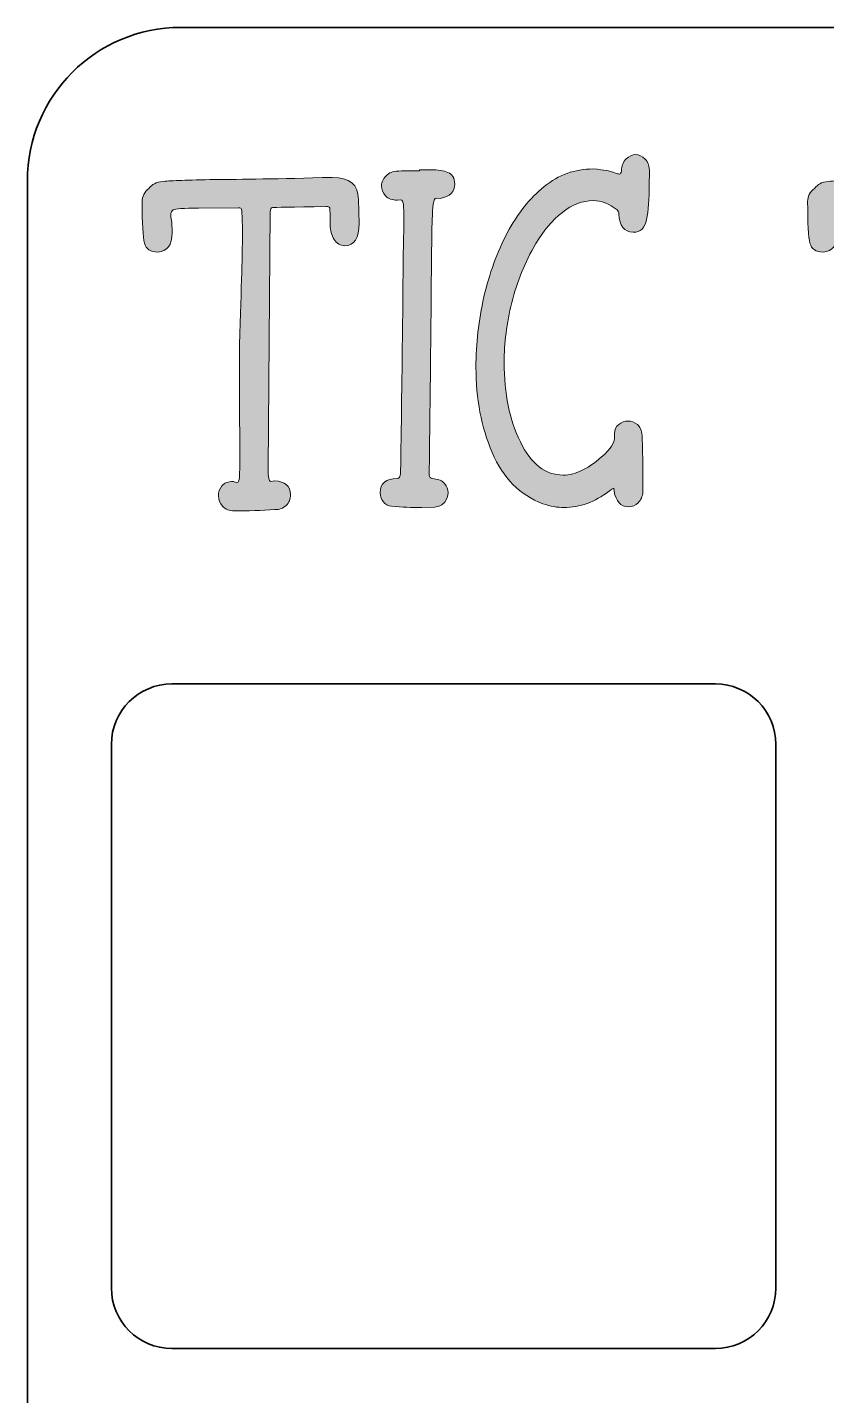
# Model space of a CAD drawing. Extents: x -1870 to 1325, y -1261 to 388.
# Drawn here: x -548 to -147, y -397 to 290 of the extents above; entities that cross this region are included whole.
import ezdxf

# ---------------------------------------------------------------- set-up
doc = ezdxf.new("R2010")
doc.units = 0
doc.header["$MEASUREMENT"] = 0
doc.layers.add('Layer 1', color=7, linetype='Continuous', lineweight=0)

# ---------------------------------------------------------------- blocks, each defined once
blk = doc.blocks.new('Block_1')
at = {"layer": 'Layer 1', "true_color": 0x000000, "transparency": 33554687}
h = blk.add_hatch(color=18, dxfattribs=at)
h.dxf.hatch_style = 2
edge = h.paths.add_edge_path()
edge.add_spline(control_points=[(-289.34, 50.72), (-300.91, 55.09), (-309.42, 63.66), (-314.84, 76.43), (-320.28, 89.2), (-322.99, 103.48), (-322.99, 119.29), (-322.99, 131), (-321.65, 142.74), (-318.97, 154.52), (-316.29, 166.3), (-312.38, 177.02), (-307.23, 186.69), (-302.08, 196.35), (-295.9, 204.11), (-288.71, 209.97), (-281.51, 215.82), (-273.33, 218.75), (-264.16, 218.75), (-258.66, 218.33), (-254.92, 217.62), (-252.94, 216.63), (-252.1, 216.35), (-251.46, 216.21), (-251.04, 216.21), (-250.48, 216.21), (-250.12, 216.7), (-249.98, 217.69), (-249.84, 220.37), (-249.03, 222.42), (-247.55, 223.83), (-246.07, 225.24), (-244.48, 225.94), (-242.79, 225.94), (-241.09, 225.94), (-239.51, 225.2), (-238.02, 223.72), (-236.54, 222.24), (-235.8, 220.02), (-235.8, 217.06), (-235.8, 217.06), (-236.01, 211.13), (-236.01, 211.13), (-236.01, 203.65), (-236.44, 197.76), (-237.28, 193.46), (-238.13, 189.16), (-240.39, 187.01), (-244.06, 187.01), (-248.57, 187.14), (-250.97, 190.18), (-251.25, 196.11), (-251.25, 196.95), (-251.54, 197.66), (-252.1, 198.22), (-256.05, 201.32), (-260.07, 202.88), (-264.16, 202.88), (-269.38, 202.88), (-274.53, 200.9), (-279.61, 196.95), (-284.69, 193), (-289.13, 187.78), (-292.94, 181.29), (-298.44, 171.84), (-302.46, 161.96), (-305, 151.67), (-307.54, 141.36), (-308.81, 131.35), (-308.81, 121.61), (-308.81, 106.09), (-306.1, 92.8), (-300.67, 81.72), (-295.24, 70.65), (-288.07, 65.11), (-279.19, 65.11), (-272.98, 65.11), (-266.06, 68.57), (-258.45, 75.48), (-257.04, 76.89), (-255.84, 78.3), (-254.85, 79.71), (-253.86, 81.12), (-253.37, 82.81), (-253.37, 84.79), (-253.37, 84.79), (-253.37, 85.85), (-253.37, 85.85), (-253.37, 87.82), (-252.66, 89.38), (-251.25, 90.51), (-249.84, 91.63), (-248.29, 92.2), (-246.6, 92.2), (-244.9, 92.2), (-243.35, 91.63), (-241.94, 90.51), (-240.53, 89.38), (-239.75, 87.54), (-239.61, 85), (-239.33, 79.08), (-239.19, 73.08), (-239.19, 67.02), (-239.19, 67.02), (-239.19, 56.65), (-239.19, 56.65), (-239.33, 54.39), (-240.11, 52.59), (-241.52, 51.25), (-242.93, 49.91), (-244.55, 49.24), (-246.38, 49.24), (-250.34, 49.24), (-252.73, 51.85), (-253.58, 57.07), (-253.58, 57.07), (-253.79, 58.55), (-253.79, 58.55), (-254.21, 58.41), (-254.99, 57.92), (-256.12, 57.07), (-263.31, 51.57), (-270.86, 48.82), (-278.76, 48.82), (-282.01, 48.82), (-285.53, 49.45), (-289.34, 50.72)], knot_values=[0, 0, 0, 0, 1, 1, 1, 2, 2, 2, 3, 3, 3, 4, 4, 4, 5, 5, 5, 6, 6, 6, 7, 7, 7, 8, 8, 8, 9, 9, 9, 10, 10, 10, 11, 11, 11, 12, 12, 12, 13, 13, 13, 14, 14, 14, 15, 15, 15, 16, 16, 16, 17, 17, 17, 18, 18, 18, 19, 19, 19, 20, 20, 20, 21, 21, 21, 22, 22, 22, 23, 23, 23, 24, 24, 24, 25, 25, 25, 26, 26, 26, 27, 27, 27, 28, 28, 28, 29, 29, 29, 30, 30, 30, 31, 31, 31, 32, 32, 32, 33, 33, 33, 34, 34, 34, 35, 35, 35, 36, 36, 36, 37, 37, 37, 38, 38, 38, 39, 39, 39, 40, 40, 40, 41, 41, 41, 42, 42, 42, 42], degree=3, periodic=0)
h = blk.add_hatch(color=18, dxfattribs=at)
h.dxf.hatch_style = 2
edge = h.paths.add_edge_path()
edge.add_spline(control_points=[(-450.17, 49.45), (-451.58, 51), (-452.29, 52.76), (-452.29, 54.74), (-452.29, 56.57), (-451.69, 58.23), (-450.49, 59.71), (-449.29, 61.2), (-447.42, 61.94), (-444.88, 61.94), (-444.74, 61.79), (-444.11, 61.58), (-442.98, 61.3), (-442.27, 61.3), (-441.85, 62.22), (-441.71, 64.05), (-441.57, 67.15), (-441.5, 71.32), (-441.5, 76.54), (-441.64, 86.13), (-441.71, 104.12), (-441.71, 130.5), (-440.72, 160.98), (-440.23, 178.68), (-440.23, 183.62), (-440.23, 193.49), (-440.44, 198.57), (-440.86, 198.86), (-441.28, 199.14), (-441.71, 199.28), (-442.13, 199.28), (-442.13, 199.28), (-462.23, 199.07), (-462.23, 199.07), (-469.85, 199.07), (-474.09, 198.78), (-474.93, 198.22), (-475.78, 197.66), (-476.2, 196.88), (-476.2, 195.89), (-476.2, 195.19), (-476.1, 194.17), (-475.89, 192.83), (-475.67, 191.48), (-475.57, 189.47), (-475.57, 186.79), (-475.57, 180.58), (-477.97, 177.34), (-482.76, 177.06), (-486.43, 177.06), (-488.65, 178.54), (-489.43, 181.5), (-490.21, 184.47), (-490.59, 191.45), (-490.59, 202.45), (-490.59, 204.99), (-489.47, 207.18), (-487.21, 209.02), (-486.36, 210), (-485.44, 210.78), (-484.46, 211.34), (-483.47, 211.9), (-481.95, 212.3), (-479.91, 212.51), (-477.86, 212.72), (-474.79, 212.89), (-470.7, 213.04), (-466.61, 213.18), (-461.04, 213.32), (-453.98, 213.46), (-441.57, 213.46), (-421.96, 213.81), (-395.15, 214.52), (-386.4, 214.52), (-382.03, 210.85), (-382.03, 203.51), (-382.03, 203.51), (-381.61, 191.45), (-381.61, 191.45), (-381.61, 183.97), (-384.01, 180.23), (-388.8, 180.23), (-391.06, 180.23), (-392.86, 181.29), (-394.2, 183.41), (-395.54, 185.52), (-396.21, 187.92), (-396.21, 190.6), (-396.21, 195.96), (-396.28, 198.86), (-396.42, 199.28), (-396.56, 199.7), (-397.13, 199.92), (-398.11, 199.92), (-415.33, 199.63), (-424.32, 199.46), (-425.1, 199.39), (-425.87, 199.31), (-426.26, 198.57), (-426.26, 197.16), (-426.26, 197.16), (-427.32, 68.29), (-427.32, 68.29), (-427.32, 64.05), (-426.89, 61.94), (-426.05, 61.94), (-426.05, 61.94), (-424.14, 62.15), (-424.14, 62.15), (-418.78, 62.01), (-416.1, 59.68), (-416.1, 55.16), (-416.1, 53.05), (-416.84, 51.28), (-418.32, 49.87), (-419.81, 48.46), (-421.68, 47.76), (-423.93, 47.76), (-430.7, 47.33), (-437.47, 47.12), (-444.25, 47.12), (-446.79, 47.12), (-448.76, 47.9), (-450.17, 49.45)], knot_values=[0, 0, 0, 0, 1, 1, 1, 2, 2, 2, 3, 3, 3, 4, 4, 4, 5, 5, 5, 6, 6, 6, 7, 7, 7, 8, 8, 8, 9, 9, 9, 10, 10, 10, 11, 11, 11, 12, 12, 12, 13, 13, 13, 14, 14, 14, 15, 15, 15, 16, 16, 16, 17, 17, 17, 18, 18, 18, 19, 19, 19, 20, 20, 20, 21, 21, 21, 22, 22, 22, 23, 23, 23, 24, 24, 24, 25, 25, 25, 26, 26, 26, 27, 27, 27, 28, 28, 28, 29, 29, 29, 30, 30, 30, 31, 31, 31, 32, 32, 32, 33, 33, 33, 34, 34, 34, 35, 35, 35, 36, 36, 36, 37, 37, 37, 38, 38, 38, 39, 39, 39, 40, 40, 40, 41, 41, 41, 41], degree=3, periodic=0)
h = blk.add_hatch(color=18, dxfattribs=at)
h.dxf.hatch_style = 2
edge = h.paths.add_edge_path()
edge.add_spline(control_points=[(-365.31, 49.45), (-367.15, 49.59), (-368.56, 50.37), (-369.55, 51.78), (-370.54, 53.19), (-371.03, 54.67), (-371.03, 56.22), (-371.03, 61.02), (-368.21, 63.42), (-362.56, 63.42), (-361.58, 63.42), (-361.01, 64.26), (-360.87, 65.96), (-360.73, 67.09), (-360.17, 111.03), (-359.18, 197.8), (-359.32, 200.62), (-359.53, 202.24), (-359.81, 202.67), (-360.1, 203.09), (-360.38, 203.3), (-360.66, 203.3), (-360.66, 203.3), (-362.35, 203.09), (-362.35, 203.09), (-365.03, 203.09), (-367.04, 203.83), (-368.38, 205.31), (-369.72, 206.79), (-370.39, 208.45), (-370.39, 210.28), (-370.39, 212.4), (-369.41, 214.31), (-367.43, 216), (-366.73, 216.56), (-365.88, 216.98), (-364.89, 217.27), (-363.91, 217.55), (-362.39, 217.73), (-360.34, 217.8), (-358.3, 217.87), (-355.3, 217.9), (-351.35, 217.9), (-351.35, 217.9), (-351.35, 218.33), (-351.35, 218.33), (-351.35, 218.33), (-345.63, 218.33), (-345.63, 218.33), (-342.11, 218.33), (-339.25, 217.9), (-337.06, 217.06), (-334.88, 216.21), (-333.71, 214.23), (-333.57, 211.13), (-333.57, 207.32), (-336.04, 204.92), (-340.98, 203.94), (-340.98, 203.94), (-342.88, 204.15), (-342.88, 204.15), (-343.73, 204.15), (-344.29, 202.74), (-344.58, 199.92), (-345, 196.39), (-345.28, 182.56), (-345.42, 158.44), (-345.56, 138.68), (-345.92, 108), (-346.48, 66.38), (-346.48, 65.39), (-346.37, 64.65), (-346.16, 64.16), (-345.95, 63.66), (-345.21, 63.35), (-343.94, 63.21), (-341.68, 63.06), (-339.96, 62.29), (-338.76, 60.88), (-337.56, 59.47), (-336.96, 57.92), (-336.96, 56.22), (-336.96, 54.53), (-337.52, 52.98), (-338.65, 51.57), (-339.78, 50.15), (-341.47, 49.31), (-343.73, 49.03), (-343.73, 49.03), (-350.08, 48.82), (-350.08, 48.82), (-355.16, 48.82), (-360.24, 49.03), (-365.31, 49.45)], knot_values=[0, 0, 0, 0, 1, 1, 1, 2, 2, 2, 3, 3, 3, 4, 4, 4, 5, 5, 5, 6, 6, 6, 7, 7, 7, 8, 8, 8, 9, 9, 9, 10, 10, 10, 11, 11, 11, 12, 12, 12, 13, 13, 13, 14, 14, 14, 15, 15, 15, 16, 16, 16, 17, 17, 17, 18, 18, 18, 19, 19, 19, 20, 20, 20, 21, 21, 21, 22, 22, 22, 23, 23, 23, 24, 24, 24, 25, 25, 25, 26, 26, 26, 27, 27, 27, 28, 28, 28, 29, 29, 29, 30, 30, 30, 31, 31, 31, 31], degree=3, periodic=0)
h = blk.add_hatch(color=18, dxfattribs=at)
h.dxf.hatch_style = 2
edge = h.paths.add_edge_path()
edge.add_spline(control_points=[(-116.03, 49.45), (-117.44, 51), (-118.14, 52.76), (-118.14, 54.74), (-118.14, 56.57), (-117.54, 58.23), (-116.34, 59.71), (-115.15, 61.2), (-113.27, 61.94), (-110.74, 61.94), (-110.6, 61.79), (-109.96, 61.58), (-108.83, 61.3), (-108.13, 61.3), (-107.7, 62.22), (-107.56, 64.05), (-107.42, 67.15), (-107.35, 71.32), (-107.35, 76.54), (-107.49, 86.13), (-107.56, 104.12), (-107.56, 130.5), (-106.58, 160.98), (-106.08, 178.68), (-106.08, 183.62), (-106.08, 193.49), (-106.29, 198.57), (-106.71, 198.86), (-107.14, 199.14), (-107.56, 199.28), (-107.98, 199.28), (-107.98, 199.28), (-128.09, 199.07), (-128.09, 199.07), (-135.71, 199.07), (-139.94, 198.78), (-140.79, 198.22), (-141.63, 197.66), (-142.06, 196.88), (-142.06, 195.89), (-142.06, 195.19), (-141.95, 194.17), (-141.74, 192.83), (-141.53, 191.48), (-141.42, 189.47), (-141.42, 186.79), (-141.42, 180.58), (-143.82, 177.34), (-148.62, 177.06), (-152.29, 177.06), (-154.51, 178.54), (-155.28, 181.5), (-156.06, 184.47), (-156.45, 191.45), (-156.45, 202.45), (-156.45, 204.99), (-155.32, 207.18), (-153.06, 209.02), (-152.21, 210), (-151.3, 210.78), (-150.31, 211.34), (-149.32, 211.9), (-147.81, 212.3), (-145.76, 212.51), (-143.72, 212.72), (-140.65, 212.89), (-136.55, 213.04), (-132.46, 213.18), (-126.89, 213.32), (-119.84, 213.46), (-107.42, 213.46), (-87.81, 213.81), (-61, 214.52), (-52.26, 214.52), (-47.88, 210.85), (-47.88, 203.51), (-47.88, 203.51), (-47.46, 191.45), (-47.46, 191.45), (-47.46, 183.97), (-49.86, 180.23), (-54.66, 180.23), (-56.91, 180.23), (-58.71, 181.29), (-60.05, 183.41), (-61.39, 185.52), (-62.06, 187.92), (-62.06, 190.6), (-62.06, 195.96), (-62.14, 198.86), (-62.27, 199.28), (-62.42, 199.7), (-62.98, 199.92), (-63.97, 199.92), (-81.18, 199.63), (-90.18, 199.46), (-90.95, 199.39), (-91.73, 199.31), (-92.11, 198.57), (-92.11, 197.16), (-92.11, 197.16), (-93.17, 68.29), (-93.17, 68.29), (-93.17, 64.05), (-92.75, 61.94), (-91.9, 61.94), (-91.9, 61.94), (-90, 62.15), (-90, 62.15), (-84.64, 62.01), (-81.95, 59.68), (-81.95, 55.16), (-81.95, 53.05), (-82.7, 51.28), (-84.18, 49.87), (-85.66, 48.46), (-87.53, 47.76), (-89.78, 47.76), (-96.56, 47.33), (-103.33, 47.12), (-110.1, 47.12), (-112.64, 47.12), (-114.62, 47.9), (-116.03, 49.45)], knot_values=[0, 0, 0, 0, 1, 1, 1, 2, 2, 2, 3, 3, 3, 4, 4, 4, 5, 5, 5, 6, 6, 6, 7, 7, 7, 8, 8, 8, 9, 9, 9, 10, 10, 10, 11, 11, 11, 12, 12, 12, 13, 13, 13, 14, 14, 14, 15, 15, 15, 16, 16, 16, 17, 17, 17, 18, 18, 18, 19, 19, 19, 20, 20, 20, 21, 21, 21, 22, 22, 22, 23, 23, 23, 24, 24, 24, 25, 25, 25, 26, 26, 26, 27, 27, 27, 28, 28, 28, 29, 29, 29, 30, 30, 30, 31, 31, 31, 32, 32, 32, 33, 33, 33, 34, 34, 34, 35, 35, 35, 36, 36, 36, 37, 37, 37, 38, 38, 38, 39, 39, 39, 40, 40, 40, 41, 41, 41, 41], degree=3, periodic=0)
at = {"layer": 'Layer 1'}
for points, knots in [([(-289.34, 50.72), (-300.91, 55.09), (-309.42, 63.66), (-314.84, 76.43), (-320.28, 89.2), (-322.99, 103.48), (-322.99, 119.29), (-322.99, 131), (-321.65, 142.74), (-318.97, 154.52), (-316.29, 166.3), (-312.38, 177.02), (-307.23, 186.69), (-302.08, 196.35), (-295.9, 204.11), (-288.71, 209.97), (-281.51, 215.82), (-273.33, 218.75), (-264.16, 218.75), (-258.66, 218.33), (-254.92, 217.62), (-252.94, 216.63), (-252.1, 216.35), (-251.46, 216.21), (-251.04, 216.21), (-250.48, 216.21), (-250.12, 216.7), (-249.98, 217.69), (-249.84, 220.37), (-249.03, 222.42), (-247.55, 223.83), (-246.07, 225.24), (-244.48, 225.94), (-242.79, 225.94), (-241.09, 225.94), (-239.51, 225.2), (-238.02, 223.72), (-236.54, 222.24), (-235.8, 220.02), (-235.8, 217.06), (-235.8, 217.06), (-236.01, 211.13), (-236.01, 211.13), (-236.01, 203.65), (-236.44, 197.76), (-237.28, 193.46), (-238.13, 189.16), (-240.39, 187.01), (-244.06, 187.01), (-248.57, 187.14), (-250.97, 190.18), (-251.25, 196.11), (-251.25, 196.95), (-251.54, 197.66), (-252.1, 198.22), (-256.05, 201.32), (-260.07, 202.88), (-264.16, 202.88), (-269.38, 202.88), (-274.53, 200.9), (-279.61, 196.95), (-284.69, 193), (-289.13, 187.78), (-292.94, 181.29), (-298.44, 171.84), (-302.46, 161.96), (-305, 151.67), (-307.54, 141.36), (-308.81, 131.35), (-308.81, 121.61), (-308.81, 106.09), (-306.1, 92.8), (-300.67, 81.72), (-295.24, 70.65), (-288.07, 65.11), (-279.19, 65.11), (-272.98, 65.11), (-266.06, 68.57), (-258.45, 75.48), (-257.04, 76.89), (-255.84, 78.3), (-254.85, 79.71), (-253.86, 81.12), (-253.37, 82.81), (-253.37, 84.79), (-253.37, 84.79), (-253.37, 85.85), (-253.37, 85.85), (-253.37, 87.82), (-252.66, 89.38), (-251.25, 90.51), (-249.84, 91.63), (-248.29, 92.2), (-246.6, 92.2), (-244.9, 92.2), (-243.35, 91.63), (-241.94, 90.51), (-240.53, 89.38), (-239.75, 87.54), (-239.61, 85), (-239.33, 79.08), (-239.19, 73.08), (-239.19, 67.02), (-239.19, 67.02), (-239.19, 56.65), (-239.19, 56.65), (-239.33, 54.39), (-240.11, 52.59), (-241.52, 51.25), (-242.93, 49.91), (-244.55, 49.24), (-246.38, 49.24), (-250.34, 49.24), (-252.73, 51.85), (-253.58, 57.07), (-253.58, 57.07), (-253.79, 58.55), (-253.79, 58.55), (-254.21, 58.41), (-254.99, 57.92), (-256.12, 57.07), (-263.31, 51.57), (-270.86, 48.82), (-278.76, 48.82), (-282.01, 48.82), (-285.53, 49.45), (-289.34, 50.72)], [0, 0, 0, 0, 1, 1, 1, 2, 2, 2, 3, 3, 3, 4, 4, 4, 5, 5, 5, 6, 6, 6, 7, 7, 7, 8, 8, 8, 9, 9, 9, 10, 10, 10, 11, 11, 11, 12, 12, 12, 13, 13, 13, 14, 14, 14, 15, 15, 15, 16, 16, 16, 17, 17, 17, 18, 18, 18, 19, 19, 19, 20, 20, 20, 21, 21, 21, 22, 22, 22, 23, 23, 23, 24, 24, 24, 25, 25, 25, 26, 26, 26, 27, 27, 27, 28, 28, 28, 29, 29, 29, 30, 30, 30, 31, 31, 31, 32, 32, 32, 33, 33, 33, 34, 34, 34, 35, 35, 35, 36, 36, 36, 37, 37, 37, 38, 38, 38, 39, 39, 39, 40, 40, 40, 41, 41, 41, 42, 42, 42, 42]), ([(-450.17, 49.45), (-451.58, 51), (-452.29, 52.76), (-452.29, 54.74), (-452.29, 56.57), (-451.69, 58.23), (-450.49, 59.71), (-449.29, 61.2), (-447.42, 61.94), (-444.88, 61.94), (-444.74, 61.79), (-444.11, 61.58), (-442.98, 61.3), (-442.27, 61.3), (-441.85, 62.22), (-441.71, 64.05), (-441.57, 67.15), (-441.5, 71.32), (-441.5, 76.54), (-441.64, 86.13), (-441.71, 104.12), (-441.71, 130.5), (-440.72, 160.98), (-440.23, 178.68), (-440.23, 183.62), (-440.23, 193.49), (-440.44, 198.57), (-440.86, 198.86), (-441.28, 199.14), (-441.71, 199.28), (-442.13, 199.28), (-442.13, 199.28), (-462.23, 199.07), (-462.23, 199.07), (-469.85, 199.07), (-474.09, 198.78), (-474.93, 198.22), (-475.78, 197.66), (-476.2, 196.88), (-476.2, 195.89), (-476.2, 195.19), (-476.1, 194.17), (-475.89, 192.83), (-475.67, 191.48), (-475.57, 189.47), (-475.57, 186.79), (-475.57, 180.58), (-477.97, 177.34), (-482.76, 177.06), (-486.43, 177.06), (-488.65, 178.54), (-489.43, 181.5), (-490.21, 184.47), (-490.59, 191.45), (-490.59, 202.45), (-490.59, 204.99), (-489.47, 207.18), (-487.21, 209.02), (-486.36, 210), (-485.44, 210.78), (-484.46, 211.34), (-483.47, 211.9), (-481.95, 212.3), (-479.91, 212.51), (-477.86, 212.72), (-474.79, 212.89), (-470.7, 213.04), (-466.61, 213.18), (-461.04, 213.32), (-453.98, 213.46), (-441.57, 213.46), (-421.96, 213.81), (-395.15, 214.52), (-386.4, 214.52), (-382.03, 210.85), (-382.03, 203.51), (-382.03, 203.51), (-381.61, 191.45), (-381.61, 191.45), (-381.61, 183.97), (-384.01, 180.23), (-388.8, 180.23), (-391.06, 180.23), (-392.86, 181.29), (-394.2, 183.41), (-395.54, 185.52), (-396.21, 187.92), (-396.21, 190.6), (-396.21, 195.96), (-396.28, 198.86), (-396.42, 199.28), (-396.56, 199.7), (-397.13, 199.92), (-398.11, 199.92), (-415.33, 199.63), (-424.32, 199.46), (-425.1, 199.39), (-425.87, 199.31), (-426.26, 198.57), (-426.26, 197.16), (-426.26, 197.16), (-427.32, 68.29), (-427.32, 68.29), (-427.32, 64.05), (-426.89, 61.94), (-426.05, 61.94), (-426.05, 61.94), (-424.14, 62.15), (-424.14, 62.15), (-418.78, 62.01), (-416.1, 59.68), (-416.1, 55.16), (-416.1, 53.05), (-416.84, 51.28), (-418.32, 49.87), (-419.81, 48.46), (-421.68, 47.76), (-423.93, 47.76), (-430.7, 47.33), (-437.47, 47.12), (-444.25, 47.12), (-446.79, 47.12), (-448.76, 47.9), (-450.17, 49.45)], [0, 0, 0, 0, 1, 1, 1, 2, 2, 2, 3, 3, 3, 4, 4, 4, 5, 5, 5, 6, 6, 6, 7, 7, 7, 8, 8, 8, 9, 9, 9, 10, 10, 10, 11, 11, 11, 12, 12, 12, 13, 13, 13, 14, 14, 14, 15, 15, 15, 16, 16, 16, 17, 17, 17, 18, 18, 18, 19, 19, 19, 20, 20, 20, 21, 21, 21, 22, 22, 22, 23, 23, 23, 24, 24, 24, 25, 25, 25, 26, 26, 26, 27, 27, 27, 28, 28, 28, 29, 29, 29, 30, 30, 30, 31, 31, 31, 32, 32, 32, 33, 33, 33, 34, 34, 34, 35, 35, 35, 36, 36, 36, 37, 37, 37, 38, 38, 38, 39, 39, 39, 40, 40, 40, 41, 41, 41, 41]), ([(-365.31, 49.45), (-367.15, 49.59), (-368.56, 50.37), (-369.55, 51.78), (-370.54, 53.19), (-371.03, 54.67), (-371.03, 56.22), (-371.03, 61.02), (-368.21, 63.42), (-362.56, 63.42), (-361.58, 63.42), (-361.01, 64.26), (-360.87, 65.96), (-360.73, 67.09), (-360.17, 111.03), (-359.18, 197.8), (-359.32, 200.62), (-359.53, 202.24), (-359.81, 202.67), (-360.1, 203.09), (-360.38, 203.3), (-360.66, 203.3), (-360.66, 203.3), (-362.35, 203.09), (-362.35, 203.09), (-365.03, 203.09), (-367.04, 203.83), (-368.38, 205.31), (-369.72, 206.79), (-370.39, 208.45), (-370.39, 210.28), (-370.39, 212.4), (-369.41, 214.31), (-367.43, 216), (-366.73, 216.56), (-365.88, 216.98), (-364.89, 217.27), (-363.91, 217.55), (-362.39, 217.73), (-360.34, 217.8), (-358.3, 217.87), (-355.3, 217.9), (-351.35, 217.9), (-351.35, 217.9), (-351.35, 218.33), (-351.35, 218.33), (-351.35, 218.33), (-345.63, 218.33), (-345.63, 218.33), (-342.11, 218.33), (-339.25, 217.9), (-337.06, 217.06), (-334.88, 216.21), (-333.71, 214.23), (-333.57, 211.13), (-333.57, 207.32), (-336.04, 204.92), (-340.98, 203.94), (-340.98, 203.94), (-342.88, 204.15), (-342.88, 204.15), (-343.73, 204.15), (-344.29, 202.74), (-344.58, 199.92), (-345, 196.39), (-345.28, 182.56), (-345.42, 158.44), (-345.56, 138.68), (-345.92, 108), (-346.48, 66.38), (-346.48, 65.39), (-346.37, 64.65), (-346.16, 64.16), (-345.95, 63.66), (-345.21, 63.35), (-343.94, 63.21), (-341.68, 63.06), (-339.96, 62.29), (-338.76, 60.88), (-337.56, 59.47), (-336.96, 57.92), (-336.96, 56.22), (-336.96, 54.53), (-337.52, 52.98), (-338.65, 51.57), (-339.78, 50.15), (-341.47, 49.31), (-343.73, 49.03), (-343.73, 49.03), (-350.08, 48.82), (-350.08, 48.82), (-355.16, 48.82), (-360.24, 49.03), (-365.31, 49.45)], [0, 0, 0, 0, 1, 1, 1, 2, 2, 2, 3, 3, 3, 4, 4, 4, 5, 5, 5, 6, 6, 6, 7, 7, 7, 8, 8, 8, 9, 9, 9, 10, 10, 10, 11, 11, 11, 12, 12, 12, 13, 13, 13, 14, 14, 14, 15, 15, 15, 16, 16, 16, 17, 17, 17, 18, 18, 18, 19, 19, 19, 20, 20, 20, 21, 21, 21, 22, 22, 22, 23, 23, 23, 24, 24, 24, 25, 25, 25, 26, 26, 26, 27, 27, 27, 28, 28, 28, 29, 29, 29, 30, 30, 30, 31, 31, 31, 31]), ([(-116.03, 49.45), (-117.44, 51), (-118.14, 52.76), (-118.14, 54.74), (-118.14, 56.57), (-117.54, 58.23), (-116.34, 59.71), (-115.15, 61.2), (-113.27, 61.94), (-110.74, 61.94), (-110.6, 61.79), (-109.96, 61.58), (-108.83, 61.3), (-108.13, 61.3), (-107.7, 62.22), (-107.56, 64.05), (-107.42, 67.15), (-107.35, 71.32), (-107.35, 76.54), (-107.49, 86.13), (-107.56, 104.12), (-107.56, 130.5), (-106.58, 160.98), (-106.08, 178.68), (-106.08, 183.62), (-106.08, 193.49), (-106.29, 198.57), (-106.71, 198.86), (-107.14, 199.14), (-107.56, 199.28), (-107.98, 199.28), (-107.98, 199.28), (-128.09, 199.07), (-128.09, 199.07), (-135.71, 199.07), (-139.94, 198.78), (-140.79, 198.22), (-141.63, 197.66), (-142.06, 196.88), (-142.06, 195.89), (-142.06, 195.19), (-141.95, 194.17), (-141.74, 192.83), (-141.53, 191.48), (-141.42, 189.47), (-141.42, 186.79), (-141.42, 180.58), (-143.82, 177.34), (-148.62, 177.06), (-152.29, 177.06), (-154.51, 178.54), (-155.28, 181.5), (-156.06, 184.47), (-156.45, 191.45), (-156.45, 202.45), (-156.45, 204.99), (-155.32, 207.18), (-153.06, 209.02), (-152.21, 210), (-151.3, 210.78), (-150.31, 211.34), (-149.32, 211.9), (-147.81, 212.3), (-145.76, 212.51), (-143.72, 212.72), (-140.65, 212.89), (-136.55, 213.04), (-132.46, 213.18), (-126.89, 213.32), (-119.84, 213.46), (-107.42, 213.46), (-87.81, 213.81), (-61, 214.52), (-52.26, 214.52), (-47.88, 210.85), (-47.88, 203.51), (-47.88, 203.51), (-47.46, 191.45), (-47.46, 191.45), (-47.46, 183.97), (-49.86, 180.23), (-54.66, 180.23), (-56.91, 180.23), (-58.71, 181.29), (-60.05, 183.41), (-61.39, 185.52), (-62.06, 187.92), (-62.06, 190.6), (-62.06, 195.96), (-62.14, 198.86), (-62.27, 199.28), (-62.42, 199.7), (-62.98, 199.92), (-63.97, 199.92), (-81.18, 199.63), (-90.18, 199.46), (-90.95, 199.39), (-91.73, 199.31), (-92.11, 198.57), (-92.11, 197.16), (-92.11, 197.16), (-93.17, 68.29), (-93.17, 68.29), (-93.17, 64.05), (-92.75, 61.94), (-91.9, 61.94), (-91.9, 61.94), (-90, 62.15), (-90, 62.15), (-84.64, 62.01), (-81.95, 59.68), (-81.95, 55.16), (-81.95, 53.05), (-82.7, 51.28), (-84.18, 49.87), (-85.66, 48.46), (-87.53, 47.76), (-89.78, 47.76), (-96.56, 47.33), (-103.33, 47.12), (-110.1, 47.12), (-112.64, 47.12), (-114.62, 47.9), (-116.03, 49.45)], [0, 0, 0, 0, 1, 1, 1, 2, 2, 2, 3, 3, 3, 4, 4, 4, 5, 5, 5, 6, 6, 6, 7, 7, 7, 8, 8, 8, 9, 9, 9, 10, 10, 10, 11, 11, 11, 12, 12, 12, 13, 13, 13, 14, 14, 14, 15, 15, 15, 16, 16, 16, 17, 17, 17, 18, 18, 18, 19, 19, 19, 20, 20, 20, 21, 21, 21, 22, 22, 22, 23, 23, 23, 24, 24, 24, 25, 25, 25, 26, 26, 26, 27, 27, 27, 28, 28, 28, 29, 29, 29, 30, 30, 30, 31, 31, 31, 32, 32, 32, 33, 33, 33, 34, 34, 34, 35, 35, 35, 36, 36, 36, 37, 37, 37, 38, 38, 38, 39, 39, 39, 40, 40, 40, 41, 41, 41, 41])]:
    blk.add_open_spline(points, degree=3, knots=knots, dxfattribs=at)
blk = doc.blocks.new('Block_0')
at = {"layer": 'Layer 1', "color": 1, "lineweight": 35, "true_color": 0xff0000}
for points in [[(534.09, 289.83), (534.09, 289.83), (-471.14, 289.83), (-471.14, 289.83), (-513.71, 289.83), (-548.22, 255.32), (-548.22, 212.75), (-548.22, 212.75), (-548.22, -1123.35), (-548.22, -1123.35), (-548.22, -1143.83), (-531.61, -1160.44), (-511.13, -1160.44), (-511.13, -1160.44), (574.08, -1160.44), (574.08, -1160.44), (594.56, -1160.44), (611.17, -1143.83), (611.17, -1123.35), (611.17, -1123.35), (611.17, 212.75), (611.17, 212.75), (611.17, 255.32), (576.66, 289.83), (534.09, 289.83)], [(-172.43, -342.92), (-172.43, -359.69), (-186.02, -373.28), (-202.79, -373.28), (-202.79, -373.28), (-475.65, -373.28), (-475.65, -373.28), (-492.42, -373.28), (-506.01, -359.69), (-506.01, -342.92), (-506.01, -342.92), (-506.01, -70.06), (-506.01, -70.06), (-506.01, -53.29), (-492.42, -39.7), (-475.65, -39.7), (-475.65, -39.7), (-202.79, -39.7), (-202.79, -39.7), (-186.02, -39.7), (-172.43, -53.29), (-172.43, -70.06), (-172.43, -70.06), (-172.43, -342.92), (-172.43, -342.92)]]:
    blk.add_open_spline(points, degree=3, knots=[0, 0, 0, 0, 1, 1, 1, 2, 2, 2, 3, 3, 3, 4, 4, 4, 5, 5, 5, 6, 6, 6, 7, 7, 7, 8, 8, 8, 8], dxfattribs=at)
at = {"layer": 'Layer 1'}
blk.add_blockref('Block_1', (0, 0), dxfattribs=at)

msp = doc.modelspace()

# ---------------------------------------------------------------- block references
at = {"layer": 'Layer 1'}
msp.add_blockref('Block_0', (0, 0), dxfattribs=at)

doc.saveas('drawing.dxf')
